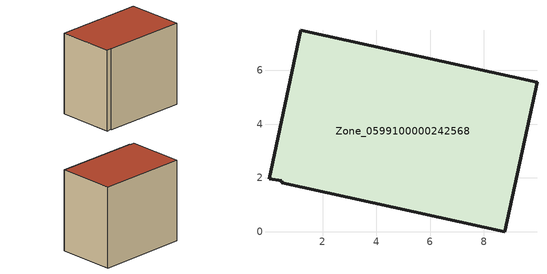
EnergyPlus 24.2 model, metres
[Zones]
Zone_0599100000242568
 floor ground (C_G): 0.48,1.82 0.48,1.89 0.01,1.97 1.2,7.48 9.97,5.56 8.77,0 z0
 wall outside (C_F): 8.77,0 9.97,5.56 1.2,7.48 0.01,1.97 0.48,1.89 0.48,1.82 8.77,0 z0:8.11
 roof outside (C_R): 0.48,1.89 0.48,1.82 8.77,0 9.97,5.56 1.2,7.48 0.01,1.97 z8.11
[BUILDING]
Pand.0599100000242568: North Axis=0; Terrain=City; Loads Convergence Tolerance Value=0.04; Temperature Convergence Tolerance Value=0.4; Solar Distribution=FullExterior; Maximum Number of Warmup Days=25; Minimum Number of Warmup Days=1
[Site:Location]
Rotterdam.The.Hague.AP_ZH_NLD Design_Conditions: Latitude=51.96; Longitude=4.45; Time Zone=1; Elevation=-4.5
[SITE:GROUNDTEMPERATURE:BUILDINGSURFACE]
18, 18, 18, 18, 18, 18, 18, 18, 18, 18, 18, 18
[MATERIAL] Thermal Absorptance=0.9; Solar Absorptance=0.7; Visible Absorptance=0.7
Name | Roughness | Thickness | Conductivity | Density | Specific Heat
G.TC.1975-1991 | MediumSmooth | 0.15 | 0.288461 | 540 | 1210
F.TC.1975-1991 | Rough | 0.3 | 0.230769 | 1920 | 840
R.TC.1975-1991 | MediumRough | 0.2 | 0.153846 | 1500 | 1000
[CONSTRUCTION]
C_G: G.TC.1975-1991
C_F: F.TC.1975-1991
C_R: R.TC.1975-1991
[ZONE]
Zone_0599100000242568: Type=1; Multiplier=1; Ceiling Height=Autocalculate; Volume=Autocalculate; Floor Area=autocalculate; Part of Total Floor Area=Yes
[ZONEINFILTRATION:DESIGNFLOWRATE]
Infil_Zone_0599100000242568: Zone or ZoneList or Space or SpaceList=Zone_0599100000242568; Schedule=AlwaysOn; Design Flow Rate Calculation Method=Flow/Area; Flow Rate per Floor Area=0.003; Constant Term Coefficient=1; Temperature Term Coefficient=0; Velocity Term Coefficient=0; Velocity Squared Term Coefficient=0
[HVACTEMPLATE:ZONE:IDEALLOADSAIRSYSTEM]
Zone_0599100000242568: Maximum Heating Supply Air Temperature=50; Minimum Cooling Supply Air Temperature=13; Maximum Heating Supply Air Humidity Ratio=0.0156; Minimum Cooling Supply Air Humidity Ratio=0.0077; Heating Limit=NoLimit; Cooling Limit=NoLimit; Dehumidification Control Type=ConstantSensibleHeatRatio; Cooling Sensible Heat Ratio=0.7; Dehumidification Setpoint=60; Humidification Control Type=None; Humidification Setpoint=30; Outdoor Air Method=None; Outdoor Air Flow Rate per Person=0.00944; Outdoor Air Flow Rate per Zone Floor Area=0; Outdoor Air Flow Rate per Zone=0; Demand Controlled Ventilation Type=None; Outdoor Air Economizer Type=NoEconomizer; Heat Recovery Type=None; Sensible Heat Recovery Effectiveness=0.7; Latent Heat Recovery Effectiveness=0.65
[ZONECONTROL:THERMOSTAT]
ThermostatControl_Zone_0599100000242568: Zone or ZoneList=Zone_0599100000242568; Control Type Schedule=DualSetpointControlType; Control 1=Thermostat_Zone_0599100000242568; Temperature Difference Between Cutout And Setpoint=0
[THERMOSTATSETPOINT:DUALSETPOINT]
Thermostat_Zone_0599100000242568: Heating Setpoint Temperature Schedule=HeatingSetpoint_Zone_0599100000242568; Cooling Setpoint Temperature Schedule=CoolingSetpoint_Zone_0599100000242568
[SCHEDULE:COMPACT]
HeatingSetpoint_Zone_0599100000242568: Through: 12/31, For: AllDays, Until: 24:00, 21
CoolingSetpoint_Zone_0599100000242568: Through: 12/31, For: AllDays, Until: 24:00, 24
DualSetpointControlType: Through: 12/31, For: AllDays, Until: 24:00, 4
AlwaysOn: Through: 12/31, For: AllDays, Until: 24:00, 1
